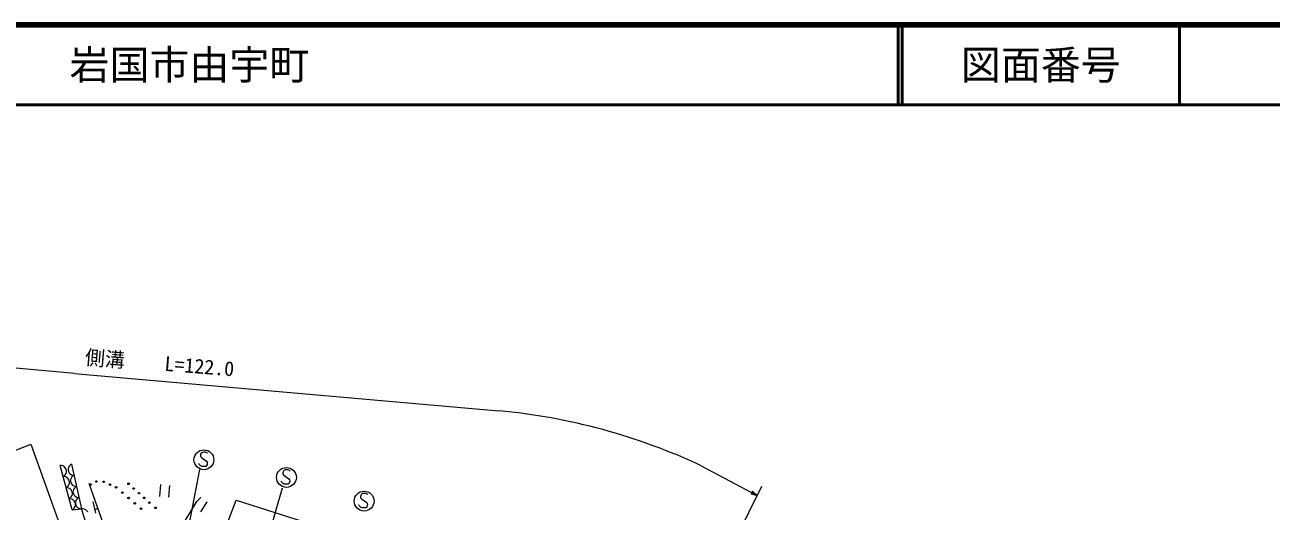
# Model space of a CAD drawing. Units: millimetres, scale not verified. Extents: x 40000 to 680000, y 20000 to 380000.
# Drawn here: x 399427 to 555454, y 319134 to 380000 of the extents above; entities that cross this region are included whole.
import ezdxf
from ezdxf.enums import TextEntityAlignment as Align

# ---------------------------------------------------------------- set-up
doc = ezdxf.new("R2010")
doc.units = ezdxf.units.MM
doc.header["$LTSCALE"] = 1000
for name, color, linetype, lineweight in [('M-GBD', 7, 'Continuous', 13), ('M-STR-HTXT', 7, 'Continuous', 13), ('M-TTL', 2, 'Continuous', 140), ('M-TTL-LINE', 7, 'Continuous', 50), ('M-TTL-TXT', 7, 'Continuous', 13)]:
    doc.layers.add(name, color=color, linetype=linetype, lineweight=lineweight)
doc.styles.add('ＭＳ ゴシック', font='')
doc.styles.get('ＭＳ ゴシック').set_extended_font_data('MS Gothic')

msp = doc.modelspace()

# ---------------------------------------------------------------- linework, layer by layer
at = {"layer": 'M-GBD'}
for p, q in [((396318, 325984), (400149, 327514)), ((400149, 327514), (403743, 317503)), ((421406, 326136), (421403, 326042)), ((421426, 326279), (421406, 326136)), ((421520, 326408), (421426, 326279)), ((421666, 326488), (421520, 326408)), ((421831, 326516), (421666, 326488)), ((422024, 326497), (421831, 326516)), ((422153, 326460), (422024, 326497)), ((422242, 326407), (422153, 326460)), ((422303, 326326), (422242, 326407)), ((404000, 324831), (403826, 324843)), ((405333, 319296), (403826, 324843)), ((404157, 324788), (404000, 324831)), ((404346, 324695), (404157, 324788)), ((404471, 324565), (404346, 324695)), ((404567, 324416), (404471, 324565)), ((404887, 324645), (404837, 324473)), ((405011, 324816), (404887, 324645)), ((405129, 324930), (405011, 324816)), ((405278, 325018), (405129, 324930)), ((405278, 325018), (406520, 319418)), ((421270, 324925), (421197, 325076)), ((421361, 324822), (421270, 324925)), ((421474, 324754), (421361, 324822)), ((421403, 326042), (421441, 325913)), ((421441, 325913), (421521, 325836)), ((421596, 324724), (421474, 324754)), ((421521, 325836), (422162, 325379)), ((421882, 324696), (421596, 324724)), ((422081, 324734), (421882, 324696)), ((422178, 324837), (422081, 324734)), ((422162, 325379), (422225, 325260)), ((422233, 324951), (422178, 324837)), ((422225, 325260), (422260, 325099)), ((422260, 325099), (422233, 324951)), ((404202, 323457), (404348, 323552)), ((404377, 323444), (404202, 323457)), ((404348, 323552), (404460, 323672)), ((404534, 323401), (404377, 323444)), ((404460, 323672), (404576, 323849)), ((404723, 323308), (404534, 323401)), ((404626, 324201), (404567, 324416)), ((404576, 323849), (404618, 324024)), ((404618, 324024), (404626, 324201)), ((404848, 323178), (404723, 323308)), ((404837, 324473), (404821, 324296)), ((404821, 324296), (404869, 324079)), ((404944, 323029), (404848, 323178)), ((404869, 324079), (404958, 323927)), ((405003, 322814), (404944, 323029)), ((404958, 323927), (405076, 323791)), ((405076, 323791), (405261, 323689)), ((405147, 323072), (405131, 322896)), ((405197, 323245), (405147, 323072)), ((405321, 323416), (405197, 323245)), ((405261, 323689), (405415, 323639)), ((405439, 323530), (405321, 323416)), ((405415, 323639), (405588, 323618)), ((405588, 323618), (405439, 323530)), ((417800, 306064), (421338, 324347)), ((431732, 323926), (431729, 323832)), ((431729, 323832), (431767, 323703)), ((431752, 324068), (431732, 323926)), ((431846, 324197), (431752, 324068)), ((431767, 323703), (431847, 323626)), ((431992, 324278), (431846, 324197)), ((431847, 323626), (432488, 323169)), ((432157, 324305), (431992, 324278)), ((432350, 324287), (432157, 324305)), ((432479, 324249), (432350, 324287)), ((432568, 324197), (432479, 324249)), ((432488, 323169), (432551, 323049)), ((432551, 323049), (432586, 322889)), ((432629, 324116), (432568, 324197)), ((404579, 322070), (404725, 322165)), ((404754, 322058), (404579, 322070)), ((404725, 322165), (404837, 322285)), ((404911, 322015), (404754, 322058)), ((404837, 322285), (404953, 322462)), ((405100, 321921), (404911, 322015)), ((404953, 322462), (404995, 322637)), ((404995, 322637), (405003, 322814)), ((405225, 321791), (405100, 321921)), ((405131, 322896), (405180, 322679)), ((405180, 322679), (405269, 322526)), ((405321, 321642), (405225, 321791)), ((405269, 322526), (405387, 322391)), ((405379, 321427), (405321, 321642)), ((405372, 321250), (405379, 321427)), ((405387, 322391), (405571, 322289)), ((405458, 321672), (405442, 321496)), ((405442, 321496), (405490, 321279)), ((405508, 321845), (405458, 321672)), ((405631, 322016), (405508, 321845)), ((405571, 322289), (405725, 322238)), ((405749, 322130), (405631, 322016)), ((405725, 322238), (405899, 322218)), ((405899, 322218), (405749, 322130)), ((407436, 322645), (408208, 320382)), ((407822, 321513), (407760, 321492)), ((416421, 322458), (416279, 320965)), ((417425, 320856), (417567, 322349)), ((426442, 303675), (431671, 322050)), ((431596, 322714), (431523, 322866)), ((431687, 322612), (431596, 322714)), ((431800, 322544), (431687, 322612)), ((431922, 322514), (431800, 322544)), ((432208, 322486), (431922, 322514)), ((432407, 322523), (432208, 322486)), ((432504, 322627), (432407, 322523)), ((432559, 322741), (432504, 322627)), ((432586, 322889), (432559, 322741)), ((404956, 320683), (405102, 320778)), ((405131, 320671), (404956, 320683)), ((405102, 320778), (405214, 320898)), ((405288, 320628), (405131, 320671)), ((405214, 320898), (405330, 321075)), ((405477, 320534), (405288, 320628)), ((405330, 321075), (405372, 321250)), ((405602, 320404), (405477, 320534)), ((405490, 321279), (405579, 321126)), ((405579, 321126), (405697, 320991)), ((405698, 320255), (405602, 320404)), ((405697, 320991), (405881, 320888)), ((405756, 320040), (405698, 320255)), ((405707, 319688), (405749, 319863)), ((405749, 319863), (405756, 320040)), ((405768, 320272), (405752, 320096)), ((405752, 320096), (405800, 319879)), ((405818, 320445), (405768, 320272)), ((405800, 319879), (405889, 319726)), ((405942, 320615), (405818, 320445)), ((405881, 320888), (406036, 320838)), ((406060, 320730), (405942, 320615)), ((406036, 320838), (406209, 320818)), ((406209, 320818), (406060, 320730)), ((408306, 318890), (407956, 320317)), ((408208, 320382), (410242, 314741)), ((419403, 317788), (420960, 320332)), ((420960, 320332), (421448, 320849)), ((422207, 320276), (421400, 319038)), ((422711, 312197), (425892, 320511)), ((425892, 320511), (438195, 316566)), ((441328, 319751), (441255, 319902)), ((441464, 320962), (441461, 320868)), ((441461, 320868), (441499, 320739)), ((441484, 321104), (441464, 320962)), ((441578, 321234), (441484, 321104)), ((441499, 320739), (441579, 320662)), ((441724, 321314), (441578, 321234)), ((441579, 320662), (442220, 320205)), ((441890, 321342), (441724, 321314)), ((442083, 321323), (441890, 321342)), ((442211, 321286), (442083, 321323)), ((442300, 321233), (442211, 321286)), ((442220, 320205), (442284, 320086)), ((442284, 320086), (442319, 319925)), ((442319, 319925), (442292, 319777)), ((442361, 321152), (442300, 321233)), ((405333, 319296), (406520, 319418)), ((405333, 319296), (405478, 319391)), ((405478, 319391), (405591, 319511)), ((405591, 319511), (405707, 319688)), ((405889, 319726), (406007, 319591)), ((406007, 319591), (406192, 319488)), ((406192, 319488), (406346, 319438)), ((406346, 319438), (406520, 319418)), ((406695, 319414), (406520, 319418)), ((407406, 316670), (406520, 319418)), ((406855, 319378), (406695, 319414)), ((407049, 319293), (406855, 319378)), ((407180, 319168), (407049, 319293)), ((407284, 319024), (407180, 319168)), ((408547, 319442), (408202, 319317)), ((441419, 319648), (441328, 319751)), ((441532, 319580), (441419, 319648)), ((441654, 319550), (441532, 319580)), ((441941, 319522), (441654, 319550)), ((442139, 319560), (441941, 319522)), ((442237, 319663), (442139, 319560)), ((442292, 319777), (442237, 319663))]:
    msp.add_line(p, q, dxfattribs=at)
for centre, radius in [((421840, 325561), 1244), ((432166, 323350), 1244), ((407651, 322466), 99.5), ((408371, 322838), 99.5), ((409296, 322798), 99.5), ((410070, 322456), 99.5), ((410844, 322113), 99.5), ((411623, 321440), 99.5), ((412401, 322551), 99.5), ((413054, 321964), 99.5), ((413707, 321376), 99.5), ((441898, 320386), 1244), ((412403, 320767), 99.5), ((413182, 320094), 99.5), ((414360, 320788), 99.5), ((415013, 320200), 99.5), ((413961, 319421), 99.5), ((415771, 319542), 99.5)]:
    msp.add_circle(centre, radius, dxfattribs=at)
at = {"layer": 'M-STR-HTXT'}
for p, q in [((405652, 336379), (377421, 338870)), ((405652, 336379), (458754, 331693)), ((484188, 324774), (491113, 321092)), ((481461, 301703), (491684, 322238)), ((490539, 321610), (490363, 321278)), ((490393, 321295), (490542, 321576)), ((490431, 321306), (490554, 321538)), ((490469, 321318), (490565, 321500)), ((490507, 321329), (490577, 321462)), ((491113, 321092), (490539, 321610)), ((490542, 321576), (491043, 321129)), ((490545, 321341), (490589, 321424)), ((490554, 321538), (490977, 321164)), ((490565, 321500), (490911, 321199)), ((490577, 321462), (490843, 321235)), ((490589, 321424), (490777, 321271)), ((490363, 321278), (491113, 321092)), ((491045, 321128), (490393, 321295)), ((490977, 321164), (490431, 321306)), ((490911, 321199), (490469, 321318)), ((490843, 321235), (490507, 321329)), ((490777, 321271), (490545, 321341)), ((490583, 321353), (490600, 321386)), ((490709, 321307), (490583, 321353)), ((490592, 321369), (490709, 321307)), ((490600, 321386), (490709, 321307))]:
    msp.add_line(p, q, dxfattribs=at)
msp.add_arc((451564, 255059), 76971, 64.922, 84.64014, dxfattribs=at)
at = {"layer": 'M-TTL'}
msp.add_line((680000, 380000), (40000, 380000), dxfattribs=at)
at = {"layer": 'M-TTL-LINE'}
for p, q in [((508747, 380000), (508747, 370000)), ((509247, 380000), (509247, 370000)), ((543997, 380000), (543997, 370000)), ((40000, 370000), (680000, 370000))]:
    msp.add_line(p, q, dxfattribs=at)

# ---------------------------------------------------------------- texts
at = {"layer": 'M-STR-HTXT', "style": 'ＭＳ ゴシック'}
msp.add_text('側溝\u3000\u3000L=122.0', height=1833, rotation=355.4, dxfattribs=at).set_placement((406838, 336952), align=Align.BOTTOM_LEFT)
at = {"layer": 'M-TTL-TXT', "style": 'ＭＳ ゴシック'}
msp.add_text('岩国市由宇町', height=3666, dxfattribs=at).set_placement((405024, 375000), align=Align.MIDDLE_LEFT)
msp.add_text('図面番号', height=3666, dxfattribs=at).set_placement((526622, 375000), align=Align.MIDDLE_CENTER)

doc.saveas('drawing.dxf')
